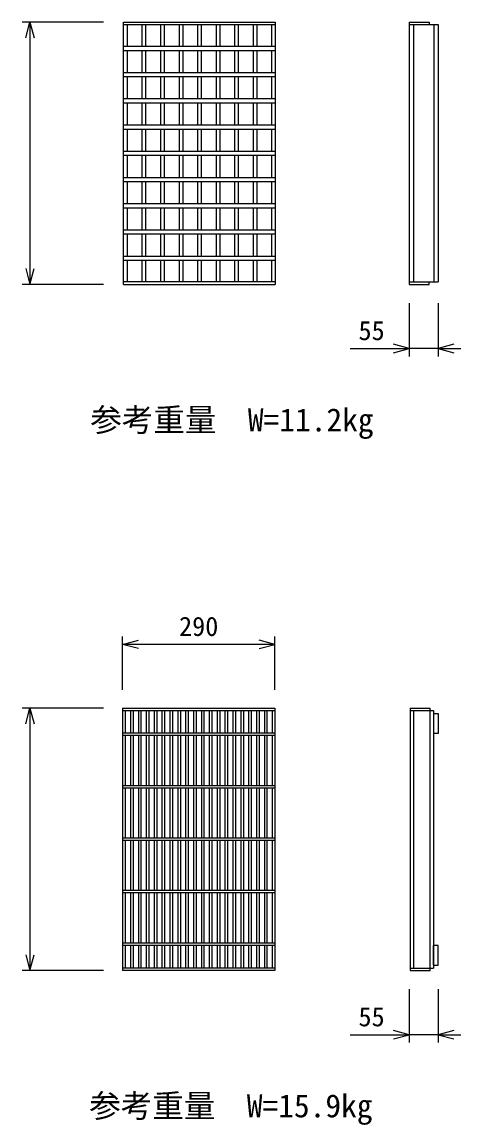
# Model space of a CAD drawing. Units: millimetres, scale not verified. Extents: x -8400 to 8400, y -5940 to 5940.
# Drawn here: x 5530 to 6366, y 1017 to 3119 of the extents above; entities that cross this region are included whole.
import ezdxf
from ezdxf.enums import TextEntityAlignment as Align

# ---------------------------------------------------------------- set-up
doc = ezdxf.new("R2010")
doc.units = ezdxf.units.MM
doc.header["$LTSCALE"] = 20
for name, color, linetype, lineweight in [('0-0_DIM', 7, 'Continuous', 25), ('0-2_HATCH', 6, 'Continuous', 25), ('0-7_TXT', 7, 'Continuous', 25)]:
    doc.layers.add(name, color=color, linetype=linetype, lineweight=lineweight)
doc.styles.add('ＭＳ ゴシック', font='')
doc.styles.get('ＭＳ ゴシック').set_extended_font_data('MS Gothic')

msp = doc.modelspace()

# ---------------------------------------------------------------- linework, layer by layer
at = {"layer": '0-0_DIM'}
for p, q in [((5684.69, 3118.99), (5529.69, 3118.99)), ((5544.69, 3118.99), (5544.69, 2618.99)), ((5684.69, 2618.99), (5529.69, 2618.99)), ((6267.09, 2583.27), (6267.09, 2481.68)), ((6322.09, 2583.27), (6322.09, 2481.68)), ((6154.48, 2496.68), (6267.09, 2496.68)), ((6322.09, 2496.68), (6267.09, 2496.68)), ((6322.09, 2496.68), (6365.56, 2496.68)), ((5721.19, 1846.17), (5721.19, 1947.76)), ((6011.19, 1846.17), (6011.19, 1947.76)), ((6011.19, 1932.76), (5721.19, 1932.76)), ((5684.69, 1810.95), (5529.69, 1810.95)), ((5544.69, 1810.95), (5544.69, 1310.95)), ((5684.69, 1310.95), (5529.69, 1310.95)), ((6267.09, 1275.23), (6267.09, 1173.64)), ((6322.09, 1275.23), (6322.09, 1173.64)), ((6154.48, 1188.64), (6267.09, 1188.64)), ((6322.09, 1188.64), (6267.09, 1188.64)), ((6322.09, 1188.64), (6365.56, 1188.64))]:
    msp.add_line(p, q, dxfattribs=at)
for points in [[(5536.65, 3088.99), (5544.69, 3118.99), (5552.72, 3088.99)], [(5536.65, 2648.99), (5544.69, 2618.99), (5552.72, 2648.99)], [(6237.09, 2488.64), (6267.09, 2496.68), (6237.09, 2504.72)], [(6352.09, 2504.72), (6322.09, 2496.68), (6352.09, 2488.64)], [(5751.19, 1924.72), (5721.19, 1932.76), (5751.19, 1940.8)], [(5981.19, 1924.72), (6011.19, 1932.76), (5981.19, 1940.8)], [(5536.65, 1780.95), (5544.69, 1810.95), (5552.72, 1780.95)], [(5536.65, 1340.95), (5544.69, 1310.95), (5552.72, 1340.95)], [(6237.09, 1180.6), (6267.09, 1188.64), (6237.09, 1196.68)], [(6352.09, 1196.68), (6322.09, 1188.64), (6352.09, 1180.6)]]:
    msp.add_lwpolyline(points, dxfattribs=at)
at = {"layer": '0-2_HATCH'}
for p, q in [((5722.69, 3118.99), (6011.69, 3118.99)), ((5722.69, 2618.99), (5722.69, 3118.99)), ((5722.69, 3114.49), (6011.69, 3114.49)), ((5729.69, 3114.49), (5729.69, 3072.99)), ((5757.99, 3114.49), (5757.99, 3072.99)), ((5764.99, 3114.49), (5764.99, 3072.99)), ((5793.29, 3114.49), (5793.29, 3072.99)), ((5800.29, 3114.49), (5800.29, 3072.99)), ((5828.59, 3114.49), (5828.59, 3072.99)), ((5835.59, 3114.49), (5835.59, 3072.99)), ((5863.89, 3114.49), (5863.89, 3072.99)), ((5870.89, 3114.49), (5870.89, 3072.99)), ((5899.19, 3114.49), (5899.19, 3072.99)), ((5906.19, 3114.49), (5906.19, 3072.99)), ((5934.49, 3114.49), (5934.49, 3072.99)), ((5941.49, 3114.49), (5941.49, 3072.99)), ((5969.79, 3114.49), (5969.79, 3072.99)), ((5976.79, 3114.49), (5976.79, 3072.99)), ((6004.69, 3114.49), (6004.69, 3072.99)), ((6011.69, 3118.99), (6011.69, 2618.99)), ((6267.09, 3118.99), (6267.09, 2618.99)), ((6267.09, 3118.99), (6305.09, 3118.99)), ((6267.09, 3114.49), (6322.09, 3114.49)), ((6275.09, 3114.49), (6275.09, 2623.49)), ((6305.09, 3118.99), (6305.09, 3114.49)), ((6314.09, 3114.49), (6314.09, 2623.49)), ((6322.09, 3114.49), (6322.09, 2623.49)), ((5722.69, 3072.99), (6011.69, 3072.99)), ((5722.69, 3064.99), (6011.69, 3064.99)), ((5729.69, 3064.99), (5729.69, 3022.99)), ((5757.99, 3064.99), (5757.99, 3022.99)), ((5764.99, 3064.99), (5764.99, 3022.99)), ((5793.29, 3064.99), (5793.29, 3022.99)), ((5800.29, 3064.99), (5800.29, 3022.99)), ((5828.59, 3064.99), (5828.59, 3022.99)), ((5835.59, 3064.99), (5835.59, 3022.99)), ((5863.89, 3064.99), (5863.89, 3022.99)), ((5870.89, 3064.99), (5870.89, 3022.99)), ((5899.19, 3064.99), (5899.19, 3022.99)), ((5906.19, 3064.99), (5906.19, 3022.99)), ((5934.49, 3064.99), (5934.49, 3022.99)), ((5941.49, 3064.99), (5941.49, 3022.99)), ((5969.79, 3064.99), (5969.79, 3022.99)), ((5976.79, 3064.99), (5976.79, 3022.99)), ((6004.69, 3064.99), (6004.69, 3022.99)), ((5722.69, 3022.99), (6011.69, 3022.99)), ((5722.69, 3014.99), (6011.69, 3014.99)), ((5729.69, 3014.99), (5729.69, 2972.99)), ((5757.99, 3014.99), (5757.99, 2972.99)), ((5764.99, 3014.99), (5764.99, 2972.99)), ((5793.29, 3014.99), (5793.29, 2972.99)), ((5800.29, 3014.99), (5800.29, 2972.99)), ((5828.59, 3014.99), (5828.59, 2972.99)), ((5835.59, 3014.99), (5835.59, 2972.99)), ((5863.89, 3014.99), (5863.89, 2972.99)), ((5870.89, 3014.99), (5870.89, 2972.99)), ((5899.19, 3014.99), (5899.19, 2972.99)), ((5906.19, 3014.99), (5906.19, 2972.99)), ((5934.49, 3014.99), (5934.49, 2972.99)), ((5941.49, 3014.99), (5941.49, 2972.99)), ((5969.79, 3014.99), (5969.79, 2972.99)), ((5976.79, 3014.99), (5976.79, 2972.99)), ((6004.69, 3014.99), (6004.69, 2972.99)), ((5722.69, 2972.99), (6011.69, 2972.99)), ((5722.69, 2964.99), (6011.69, 2964.99)), ((5729.69, 2964.99), (5729.69, 2922.99)), ((5757.99, 2964.99), (5757.99, 2922.99)), ((5764.99, 2964.99), (5764.99, 2922.99)), ((5793.29, 2964.99), (5793.29, 2922.99)), ((5800.29, 2964.99), (5800.29, 2922.99)), ((5828.59, 2964.99), (5828.59, 2922.99)), ((5835.59, 2964.99), (5835.59, 2922.99)), ((5863.89, 2964.99), (5863.89, 2922.99)), ((5870.89, 2964.99), (5870.89, 2922.99)), ((5899.19, 2964.99), (5899.19, 2922.99)), ((5906.19, 2964.99), (5906.19, 2922.99)), ((5934.49, 2964.99), (5934.49, 2922.99)), ((5941.49, 2964.99), (5941.49, 2922.99)), ((5969.79, 2964.99), (5969.79, 2922.99)), ((5976.79, 2964.99), (5976.79, 2922.99)), ((6004.69, 2964.99), (6004.69, 2922.99)), ((5722.69, 2922.99), (6011.69, 2922.99)), ((5722.69, 2914.99), (6011.69, 2914.99)), ((5729.69, 2914.99), (5729.69, 2872.99)), ((5757.99, 2914.99), (5757.99, 2872.99)), ((5764.99, 2914.99), (5764.99, 2872.99)), ((5793.29, 2914.99), (5793.29, 2872.99)), ((5800.29, 2914.99), (5800.29, 2872.99)), ((5828.59, 2914.99), (5828.59, 2872.99)), ((5835.59, 2914.99), (5835.59, 2872.99)), ((5863.89, 2914.99), (5863.89, 2872.99)), ((5870.89, 2914.99), (5870.89, 2872.99)), ((5899.19, 2914.99), (5899.19, 2872.99)), ((5906.19, 2914.99), (5906.19, 2872.99)), ((5934.49, 2914.99), (5934.49, 2872.99)), ((5941.49, 2914.99), (5941.49, 2872.99)), ((5969.79, 2914.99), (5969.79, 2872.99)), ((5976.79, 2914.99), (5976.79, 2872.99)), ((6004.69, 2914.99), (6004.69, 2872.99)), ((5722.69, 2872.99), (6011.69, 2872.99)), ((5722.69, 2864.99), (6011.69, 2864.99)), ((5729.69, 2864.99), (5729.69, 2822.99)), ((5757.99, 2864.99), (5757.99, 2822.99)), ((5764.99, 2864.99), (5764.99, 2822.99)), ((5793.29, 2864.99), (5793.29, 2822.99)), ((5800.29, 2864.99), (5800.29, 2822.99)), ((5828.59, 2864.99), (5828.59, 2822.99)), ((5835.59, 2864.99), (5835.59, 2822.99)), ((5863.89, 2864.99), (5863.89, 2822.99)), ((5870.89, 2864.99), (5870.89, 2822.99)), ((5899.19, 2864.99), (5899.19, 2822.99)), ((5906.19, 2864.99), (5906.19, 2822.99)), ((5934.49, 2864.99), (5934.49, 2822.99)), ((5941.49, 2864.99), (5941.49, 2822.99)), ((5969.79, 2864.99), (5969.79, 2822.99)), ((5976.79, 2864.99), (5976.79, 2822.99)), ((6004.69, 2864.99), (6004.69, 2822.99)), ((5722.69, 2822.99), (6011.69, 2822.99)), ((5722.69, 2814.99), (6011.69, 2814.99)), ((5729.69, 2814.99), (5729.69, 2772.99)), ((5757.99, 2814.99), (5757.99, 2772.99)), ((5764.99, 2814.99), (5764.99, 2772.99)), ((5793.29, 2814.99), (5793.29, 2772.99)), ((5800.29, 2814.99), (5800.29, 2772.99)), ((5828.59, 2814.99), (5828.59, 2772.99)), ((5835.59, 2814.99), (5835.59, 2772.99)), ((5863.89, 2814.99), (5863.89, 2772.99)), ((5870.89, 2814.99), (5870.89, 2772.99)), ((5899.19, 2814.99), (5899.19, 2772.99)), ((5906.19, 2814.99), (5906.19, 2772.99)), ((5934.49, 2814.99), (5934.49, 2772.99)), ((5941.49, 2814.99), (5941.49, 2772.99)), ((5969.79, 2814.99), (5969.79, 2772.99)), ((5976.79, 2814.99), (5976.79, 2772.99)), ((6004.69, 2814.99), (6004.69, 2772.99)), ((5722.69, 2772.99), (6011.69, 2772.99)), ((5722.69, 2764.99), (6011.69, 2764.99)), ((5729.69, 2764.99), (5729.69, 2722.99)), ((5757.99, 2764.99), (5757.99, 2722.99)), ((5764.99, 2764.99), (5764.99, 2722.99)), ((5793.29, 2764.99), (5793.29, 2722.99)), ((5800.29, 2764.99), (5800.29, 2722.99)), ((5828.59, 2764.99), (5828.59, 2722.99)), ((5835.59, 2764.99), (5835.59, 2722.99)), ((5863.89, 2764.99), (5863.89, 2722.99)), ((5870.89, 2764.99), (5870.89, 2722.99)), ((5899.19, 2764.99), (5899.19, 2722.99)), ((5906.19, 2764.99), (5906.19, 2722.99)), ((5934.49, 2764.99), (5934.49, 2722.99)), ((5941.49, 2764.99), (5941.49, 2722.99)), ((5969.79, 2764.99), (5969.79, 2722.99)), ((5976.79, 2764.99), (5976.79, 2722.99)), ((6004.69, 2764.99), (6004.69, 2722.99)), ((5722.69, 2722.99), (6011.69, 2722.99)), ((5722.69, 2714.99), (6011.69, 2714.99)), ((5729.69, 2714.99), (5729.69, 2672.99)), ((5757.99, 2714.99), (5757.99, 2672.99)), ((5764.99, 2714.99), (5764.99, 2672.99)), ((5793.29, 2714.99), (5793.29, 2672.99)), ((5800.29, 2714.99), (5800.29, 2672.99)), ((5828.59, 2714.99), (5828.59, 2672.99)), ((5835.59, 2714.99), (5835.59, 2672.99)), ((5863.89, 2714.99), (5863.89, 2672.99)), ((5870.89, 2714.99), (5870.89, 2672.99)), ((5899.19, 2714.99), (5899.19, 2672.99)), ((5906.19, 2714.99), (5906.19, 2672.99)), ((5934.49, 2714.99), (5934.49, 2672.99)), ((5941.49, 2714.99), (5941.49, 2672.99)), ((5969.79, 2714.99), (5969.79, 2672.99)), ((5976.79, 2714.99), (5976.79, 2672.99)), ((6004.69, 2714.99), (6004.69, 2672.99)), ((5722.69, 2672.99), (6011.69, 2672.99)), ((5722.69, 2664.99), (6011.69, 2664.99)), ((5729.69, 2664.99), (5729.69, 2623.49)), ((5757.99, 2664.99), (5757.99, 2623.49)), ((5764.99, 2664.99), (5764.99, 2623.49)), ((5793.29, 2664.99), (5793.29, 2623.49)), ((5800.29, 2664.99), (5800.29, 2623.49)), ((5828.59, 2664.99), (5828.59, 2623.49)), ((5835.59, 2664.99), (5835.59, 2623.49)), ((5863.89, 2664.99), (5863.89, 2623.49)), ((5870.89, 2664.99), (5870.89, 2623.49)), ((5899.19, 2664.99), (5899.19, 2623.49)), ((5906.19, 2664.99), (5906.19, 2623.49)), ((5934.49, 2664.99), (5934.49, 2623.49)), ((5941.49, 2664.99), (5941.49, 2623.49)), ((5969.79, 2664.99), (5969.79, 2623.49)), ((5976.79, 2664.99), (5976.79, 2623.49)), ((6004.69, 2664.99), (6004.69, 2623.49)), ((6011.69, 2623.49), (5722.69, 2623.49)), ((5722.69, 2618.99), (6011.69, 2618.99)), ((6267.09, 2623.49), (6322.09, 2623.49)), ((6267.09, 2618.99), (6305.09, 2618.99)), ((6305.09, 2618.99), (6305.09, 2623.49)), ((5721.19, 1810.95), (6011.19, 1810.95)), ((5721.19, 1810.95), (5721.19, 1310.95)), ((6011.19, 1810.95), (6011.19, 1310.95)), ((6269.09, 1810.95), (6269.09, 1310.95)), ((6269.09, 1810.95), (6307.09, 1810.95)), ((6307.09, 1310.95), (6307.09, 1810.95)), ((5721.19, 1806.45), (6011.19, 1806.45)), ((5726.19, 1806.45), (5726.19, 1763.95)), ((5736.19, 1806.45), (5736.19, 1763.95)), ((5741.19, 1806.45), (5741.19, 1763.95)), ((5751.19, 1806.45), (5751.19, 1763.95)), ((5756.19, 1806.45), (5756.19, 1763.95)), ((5766.19, 1806.45), (5766.19, 1763.95)), ((5771.19, 1806.45), (5771.19, 1763.95)), ((5781.19, 1806.45), (5781.19, 1763.95)), ((5786.19, 1806.45), (5786.19, 1763.95)), ((5796.19, 1806.45), (5796.19, 1763.95)), ((5801.19, 1806.45), (5801.19, 1763.95)), ((5811.19, 1806.45), (5811.19, 1763.95)), ((5816.19, 1806.45), (5816.19, 1763.95)), ((5826.19, 1806.45), (5826.19, 1763.95)), ((5831.19, 1806.45), (5831.19, 1763.95)), ((5841.19, 1806.45), (5841.19, 1763.95)), ((5846.19, 1806.45), (5846.19, 1763.95)), ((5856.19, 1806.45), (5856.19, 1763.95)), ((5861.19, 1806.45), (5861.19, 1763.95)), ((5871.19, 1806.45), (5871.19, 1763.95)), ((5876.19, 1806.45), (5876.19, 1763.95)), ((5886.19, 1806.45), (5886.19, 1763.95)), ((5891.19, 1806.45), (5891.19, 1763.95)), ((5901.19, 1806.45), (5901.19, 1763.95)), ((5906.19, 1806.45), (5906.19, 1763.95)), ((5916.19, 1806.45), (5916.19, 1763.95)), ((5921.19, 1806.45), (5921.19, 1763.95)), ((5931.19, 1806.45), (5931.19, 1763.95)), ((5936.19, 1806.45), (5936.19, 1763.95)), ((5946.19, 1806.45), (5946.19, 1763.95)), ((5951.19, 1806.45), (5951.19, 1763.95)), ((5961.19, 1806.45), (5961.19, 1763.95)), ((5966.19, 1806.45), (5966.19, 1763.95)), ((5976.19, 1806.45), (5976.19, 1763.95)), ((5981.19, 1806.45), (5981.19, 1763.95)), ((5991.19, 1806.45), (5991.19, 1763.95)), ((5996.19, 1806.45), (5996.19, 1763.95)), ((6006.19, 1806.45), (6006.19, 1763.95)), ((6011.19, 1806.45), (6011.19, 1763.95)), ((6269.09, 1806.45), (6313.09, 1806.45)), ((6275.09, 1806.45), (6275.09, 1315.45)), ((6313.09, 1806.45), (6313.09, 1315.45)), ((6313.09, 1800.95), (6322.09, 1800.95)), ((6313.09, 1800.95), (6313.09, 1762.95)), ((6322.09, 1800.95), (6322.09, 1762.95)), ((5721.19, 1763.95), (6011.19, 1763.95)), ((5721.19, 1759.45), (6011.19, 1759.45)), ((5726.19, 1759.45), (5726.19, 1663.95)), ((5736.19, 1759.45), (5736.19, 1663.95)), ((5741.19, 1759.45), (5741.19, 1663.95)), ((5751.19, 1759.45), (5751.19, 1663.95)), ((5756.19, 1759.45), (5756.19, 1663.95)), ((5766.19, 1759.45), (5766.19, 1663.95)), ((5771.19, 1759.45), (5771.19, 1663.95)), ((5781.19, 1759.45), (5781.19, 1663.95)), ((5786.19, 1759.45), (5786.19, 1663.95)), ((5796.19, 1759.45), (5796.19, 1663.95)), ((5801.19, 1759.45), (5801.19, 1663.95)), ((5811.19, 1759.45), (5811.19, 1663.95)), ((5816.19, 1759.45), (5816.19, 1663.95)), ((5826.19, 1759.45), (5826.19, 1663.95)), ((5831.19, 1759.45), (5831.19, 1663.95)), ((5841.19, 1759.45), (5841.19, 1663.95)), ((5846.19, 1759.45), (5846.19, 1663.95)), ((5856.19, 1759.45), (5856.19, 1663.95)), ((5861.19, 1759.45), (5861.19, 1663.95)), ((5871.19, 1759.45), (5871.19, 1663.95)), ((5876.19, 1759.45), (5876.19, 1663.95)), ((5886.19, 1759.45), (5886.19, 1663.95)), ((5891.19, 1759.45), (5891.19, 1663.95)), ((5901.19, 1759.45), (5901.19, 1663.95)), ((5906.19, 1759.45), (5906.19, 1663.95)), ((5916.19, 1759.45), (5916.19, 1663.95)), ((5921.19, 1759.45), (5921.19, 1663.95)), ((5931.19, 1759.45), (5931.19, 1663.95)), ((5936.19, 1759.45), (5936.19, 1663.95)), ((5946.19, 1759.45), (5946.19, 1663.95)), ((5951.19, 1759.45), (5951.19, 1663.95)), ((5961.19, 1759.45), (5961.19, 1663.95)), ((5966.19, 1759.45), (5966.19, 1663.95)), ((5976.19, 1759.45), (5976.19, 1663.95)), ((5981.19, 1759.45), (5981.19, 1663.95)), ((5991.19, 1759.45), (5991.19, 1663.95)), ((5996.19, 1759.45), (5996.19, 1663.95)), ((6006.19, 1759.45), (6006.19, 1663.95)), ((6011.19, 1759.45), (6011.19, 1663.95)), ((6322.09, 1762.95), (6313.09, 1762.95)), ((5721.19, 1663.95), (6011.19, 1663.95)), ((5721.19, 1659.45), (6011.19, 1659.45)), ((5726.19, 1659.45), (5726.19, 1563.95)), ((5736.19, 1659.45), (5736.19, 1563.95)), ((5741.19, 1659.45), (5741.19, 1563.95)), ((5751.19, 1659.45), (5751.19, 1563.95)), ((5756.19, 1659.45), (5756.19, 1563.95)), ((5766.19, 1659.45), (5766.19, 1563.95)), ((5771.19, 1659.45), (5771.19, 1563.95)), ((5781.19, 1659.45), (5781.19, 1563.95)), ((5786.19, 1659.45), (5786.19, 1563.95)), ((5796.19, 1659.45), (5796.19, 1563.95)), ((5801.19, 1659.45), (5801.19, 1563.95)), ((5811.19, 1659.45), (5811.19, 1563.95)), ((5816.19, 1659.45), (5816.19, 1563.95)), ((5826.19, 1659.45), (5826.19, 1563.95)), ((5831.19, 1659.45), (5831.19, 1563.95)), ((5841.19, 1659.45), (5841.19, 1563.95)), ((5846.19, 1659.45), (5846.19, 1563.95)), ((5856.19, 1659.45), (5856.19, 1563.95)), ((5861.19, 1659.45), (5861.19, 1563.95)), ((5871.19, 1659.45), (5871.19, 1563.95)), ((5876.19, 1659.45), (5876.19, 1563.95)), ((5886.19, 1659.45), (5886.19, 1563.95)), ((5891.19, 1659.45), (5891.19, 1563.95)), ((5901.19, 1659.45), (5901.19, 1563.95)), ((5906.19, 1659.45), (5906.19, 1563.95)), ((5916.19, 1659.45), (5916.19, 1563.95)), ((5921.19, 1659.45), (5921.19, 1563.95)), ((5931.19, 1659.45), (5931.19, 1563.95)), ((5936.19, 1659.45), (5936.19, 1563.95)), ((5946.19, 1659.45), (5946.19, 1563.95)), ((5951.19, 1659.45), (5951.19, 1563.95)), ((5961.19, 1659.45), (5961.19, 1563.95)), ((5966.19, 1659.45), (5966.19, 1563.95)), ((5976.19, 1659.45), (5976.19, 1563.95)), ((5981.19, 1659.45), (5981.19, 1563.95)), ((5991.19, 1659.45), (5991.19, 1563.95)), ((5996.19, 1659.45), (5996.19, 1563.95)), ((6006.19, 1659.45), (6006.19, 1563.95)), ((6011.19, 1659.45), (6011.19, 1563.95)), ((5721.19, 1563.95), (6011.19, 1563.95)), ((5721.19, 1559.45), (6011.19, 1559.45)), ((5726.19, 1559.45), (5726.19, 1463.95)), ((5736.19, 1559.45), (5736.19, 1463.95)), ((5741.19, 1559.45), (5741.19, 1463.95)), ((5751.19, 1559.45), (5751.19, 1463.95)), ((5756.19, 1559.45), (5756.19, 1463.95)), ((5766.19, 1559.45), (5766.19, 1463.95)), ((5771.19, 1559.45), (5771.19, 1463.95)), ((5781.19, 1559.45), (5781.19, 1463.95)), ((5786.19, 1559.45), (5786.19, 1463.95)), ((5796.19, 1559.45), (5796.19, 1463.95)), ((5801.19, 1559.45), (5801.19, 1463.95)), ((5811.19, 1559.45), (5811.19, 1463.95)), ((5816.19, 1559.45), (5816.19, 1463.95)), ((5826.19, 1559.45), (5826.19, 1463.95)), ((5831.19, 1559.45), (5831.19, 1463.95)), ((5841.19, 1559.45), (5841.19, 1463.95)), ((5846.19, 1559.45), (5846.19, 1463.95)), ((5856.19, 1559.45), (5856.19, 1463.95)), ((5861.19, 1559.45), (5861.19, 1463.95)), ((5871.19, 1559.45), (5871.19, 1463.95)), ((5876.19, 1559.45), (5876.19, 1463.95)), ((5886.19, 1559.45), (5886.19, 1463.95)), ((5891.19, 1559.45), (5891.19, 1463.95)), ((5901.19, 1559.45), (5901.19, 1463.95)), ((5906.19, 1559.45), (5906.19, 1463.95)), ((5916.19, 1559.45), (5916.19, 1463.95)), ((5921.19, 1559.45), (5921.19, 1463.95)), ((5931.19, 1559.45), (5931.19, 1463.95)), ((5936.19, 1559.45), (5936.19, 1463.95)), ((5946.19, 1559.45), (5946.19, 1463.95)), ((5951.19, 1559.45), (5951.19, 1463.95)), ((5961.19, 1559.45), (5961.19, 1463.95)), ((5966.19, 1559.45), (5966.19, 1463.95)), ((5976.19, 1559.45), (5976.19, 1463.95)), ((5981.19, 1559.45), (5981.19, 1463.95)), ((5991.19, 1559.45), (5991.19, 1463.95)), ((5996.19, 1559.45), (5996.19, 1463.95)), ((6006.19, 1559.45), (6006.19, 1463.95)), ((6011.19, 1559.45), (6011.19, 1463.95)), ((5721.19, 1463.95), (6011.19, 1463.95)), ((5721.19, 1459.45), (6011.19, 1459.45)), ((5726.19, 1459.45), (5726.19, 1363.95)), ((5736.19, 1459.45), (5736.19, 1363.95)), ((5741.19, 1459.45), (5741.19, 1363.95)), ((5751.19, 1459.45), (5751.19, 1363.95)), ((5756.19, 1459.45), (5756.19, 1363.95)), ((5766.19, 1459.45), (5766.19, 1363.95)), ((5771.19, 1459.45), (5771.19, 1363.95)), ((5781.19, 1459.45), (5781.19, 1363.95)), ((5786.19, 1459.45), (5786.19, 1363.95)), ((5796.19, 1459.45), (5796.19, 1363.95)), ((5801.19, 1459.45), (5801.19, 1363.95)), ((5811.19, 1459.45), (5811.19, 1363.95)), ((5816.19, 1459.45), (5816.19, 1363.95)), ((5826.19, 1459.45), (5826.19, 1363.95)), ((5831.19, 1459.45), (5831.19, 1363.95)), ((5841.19, 1459.45), (5841.19, 1363.95)), ((5846.19, 1459.45), (5846.19, 1363.95)), ((5856.19, 1459.45), (5856.19, 1363.95)), ((5861.19, 1459.45), (5861.19, 1363.95)), ((5871.19, 1459.45), (5871.19, 1363.95)), ((5876.19, 1459.45), (5876.19, 1363.95)), ((5886.19, 1459.45), (5886.19, 1363.95)), ((5891.19, 1459.45), (5891.19, 1363.95)), ((5901.19, 1459.45), (5901.19, 1363.95)), ((5906.19, 1459.45), (5906.19, 1363.95)), ((5916.19, 1459.45), (5916.19, 1363.95)), ((5921.19, 1459.45), (5921.19, 1363.95)), ((5931.19, 1459.45), (5931.19, 1363.95)), ((5936.19, 1459.45), (5936.19, 1363.95)), ((5946.19, 1459.45), (5946.19, 1363.95)), ((5951.19, 1459.45), (5951.19, 1363.95)), ((5961.19, 1459.45), (5961.19, 1363.95)), ((5966.19, 1459.45), (5966.19, 1363.95)), ((5976.19, 1459.45), (5976.19, 1363.95)), ((5981.19, 1459.45), (5981.19, 1363.95)), ((5991.19, 1459.45), (5991.19, 1363.95)), ((5996.19, 1459.45), (5996.19, 1363.95)), ((6006.19, 1459.45), (6006.19, 1363.95)), ((6011.19, 1459.45), (6011.19, 1363.95)), ((5721.19, 1363.95), (6011.19, 1363.95)), ((5721.19, 1359.45), (6011.19, 1359.45)), ((5726.19, 1359.45), (5726.19, 1315.45)), ((5736.19, 1359.45), (5736.19, 1315.45)), ((5741.19, 1359.45), (5741.19, 1315.45)), ((5751.19, 1359.45), (5751.19, 1315.45)), ((5756.19, 1359.45), (5756.19, 1315.45)), ((5766.19, 1359.45), (5766.19, 1315.45)), ((5771.19, 1359.45), (5771.19, 1315.45)), ((5781.19, 1359.45), (5781.19, 1315.45)), ((5786.19, 1359.45), (5786.19, 1315.45)), ((5796.19, 1359.45), (5796.19, 1315.45)), ((5801.19, 1359.45), (5801.19, 1315.45)), ((5811.19, 1359.45), (5811.19, 1315.45)), ((5816.19, 1359.45), (5816.19, 1315.45)), ((5826.19, 1359.45), (5826.19, 1315.45)), ((5831.19, 1359.45), (5831.19, 1315.45)), ((5841.19, 1359.45), (5841.19, 1315.45)), ((5846.19, 1359.45), (5846.19, 1315.45)), ((5856.19, 1359.45), (5856.19, 1315.45)), ((5861.19, 1359.45), (5861.19, 1315.45)), ((5871.19, 1359.45), (5871.19, 1315.45)), ((5876.19, 1359.45), (5876.19, 1315.45)), ((5886.19, 1359.45), (5886.19, 1315.45)), ((5891.19, 1359.45), (5891.19, 1315.45)), ((5901.19, 1359.45), (5901.19, 1315.45)), ((5906.19, 1359.45), (5906.19, 1315.45)), ((5916.19, 1359.45), (5916.19, 1315.45)), ((5921.19, 1359.45), (5921.19, 1315.45)), ((5931.19, 1359.45), (5931.19, 1315.45)), ((5936.19, 1359.45), (5936.19, 1315.45)), ((5946.19, 1359.45), (5946.19, 1315.45)), ((5951.19, 1359.45), (5951.19, 1315.45)), ((5961.19, 1359.45), (5961.19, 1315.45)), ((5966.19, 1359.45), (5966.19, 1315.45)), ((5976.19, 1359.45), (5976.19, 1315.45)), ((5981.19, 1359.45), (5981.19, 1315.45)), ((5991.19, 1359.45), (5991.19, 1315.45)), ((5996.19, 1359.45), (5996.19, 1315.45)), ((6006.19, 1359.45), (6006.19, 1315.45)), ((6011.19, 1359.45), (6011.19, 1315.45)), ((6322.09, 1358.95), (6313.09, 1358.95)), ((6313.09, 1320.95), (6313.09, 1358.95)), ((6322.09, 1320.95), (6322.09, 1358.95)), ((6011.19, 1315.45), (5721.19, 1315.45)), ((6011.19, 1310.95), (5721.19, 1310.95)), ((6269.09, 1315.45), (6313.09, 1315.45)), ((6269.09, 1310.95), (6307.09, 1310.95)), ((6313.09, 1320.95), (6322.09, 1320.95))]:
    msp.add_line(p, q, dxfattribs=at)

# ---------------------------------------------------------------- texts
at = {"layer": '0-0_DIM', "style": 'ＭＳ ゴシック'}
for s, p in [('55', (6170.45, 2501.68)), ('290', (5828.69, 1937.76)), ('55', (6170.45, 1193.64))]:
    msp.add_text(s, height=36.66, dxfattribs=at).set_placement(p, align=Align.BOTTOM_LEFT)
at = {"layer": '0-7_TXT', "style": 'ＭＳ ゴシック'}
for s, p in [('参考重量\u3000W=11.2kg', (5659.74, 2325.46)), ('参考重量\u3000W=15.9kg', (5657.74, 1017.92))]:
    msp.add_text(s, height=43.99, dxfattribs=at).set_placement(p, align=Align.BOTTOM_LEFT)

doc.saveas('drawing.dxf')
